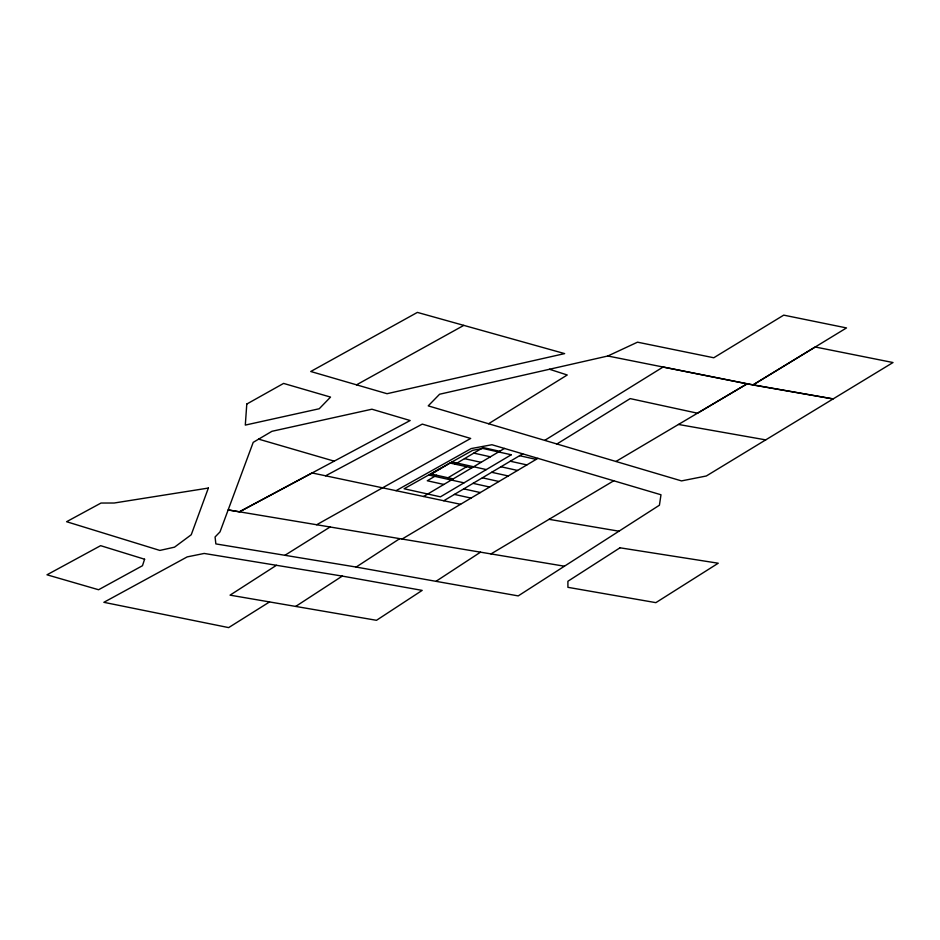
<?xml version="1.0" encoding="UTF-8"?>
<svg xmlns="http://www.w3.org/2000/svg" width="940" height="940" viewBox="0 0 940 940"><rect width="100%" height="100%" fill="white"/><g stroke="black" fill="none" stroke-linecap="round" stroke-linejoin="round"><path stroke-width="1.41" d="M396.046 490.68L471.199 448.568L491.937 444.738L660.985 494.769L659.422 505.215L564.435 566.209L228.138 509.927L239.43 511.83L410.157 420.532L371.911 409.206L271.93 431.307L253.213 442.352L220.007 531.887L215.072 536.975L215.859 543.908L356.143 567.055L435.984 581.331L480.528 552.168M295.701 606.418L342.266 576.091L422.166 590.39L376.494 620.306L230.065 595.149L276.454 565.293M356.143 567.055L399.747 538.655M564.435 566.209L518.222 595.901L435.984 581.331M284.914 555.305L330.093 526.999M269.557 601.929L228.655 627.603L103.87 602.317L187.201 556.891L204.192 553.448L342.266 576.091M488.577 423.74L567.231 374.99L549.489 369.255M544.73 440.366L663.1 367.023L747.159 383.802L833.11 398.924L893 362.535L815.227 346.989L752.964 384.954L607.827 356.002L439.591 394.236L428.229 405.869L681.512 480.904L706.316 475.993L833.11 398.924L752.964 384.954L846.505 327.931L783.737 315.135L713.766 357.764L637.508 342.172L607.827 356.002M556.927 443.986L630.176 398.607L697.468 413.201L747.159 383.802L615.923 461.481M490.974 553.93L613.738 480.787M440.32 468.461L429.157 475.099L463.984 482.843M436.583 475.229L427.277 480.763L443.856 484.453M455.195 464.172L483.125 447.581L499.704 451.271M447.992 477.767L466.616 466.71M423.588 496.496L504.463 448.439M443.762 500.75L522.722 453.844M402.073 539.043L537.927 458.344M316.663 524.755L470.67 438.451L422.283 424.116L325.604 475.805M356.542 384.824L463.808 325.381L564.646 353.605L387.033 393.707L310.752 371.5L417.384 312.397L463.808 325.381M239.43 511.83L312.092 472.949L460.577 504.298M549.066 519.327L618.955 531.194M678.48 424.457L765.736 439.885M519.597 455.7L536.176 459.39M473.819 453.115L490.398 456.805M510.291 461.223L526.87 464.912M464.501 458.649L481.092 462.327M500.985 466.757L517.564 470.447M451.976 461.94L486.321 469.577M471.774 467.862L450.037 463.021L431.413 474.089L453.162 478.918M491.679 472.291L508.258 475.969M482.373 477.814L498.952 481.503M473.067 483.348L489.646 487.038M463.749 488.871L480.34 492.56M454.443 494.405L471.022 498.094M258.653 439.145L334.205 461.152M246.785 404.047L245.305 425.091L319.236 408.747L330.539 397.091L283.586 383.414L246.785 404.047M144.596 559.23L142.469 565.716L98.583 589.744L47 574.798L100.627 545.67L144.596 559.23M208.363 488.06L191.243 534.754L174.523 547.162L159.847 550.429L66.599 521.712L101.015 503.041L114.175 503.018L208.363 488.06M620 547.797L567.901 581.261L567.924 587.324L655.861 602.646L718.242 563.225L620 547.797M511.254 454.772L440.437 496.837L404.106 488.765L472.703 450.319L482.843 448.451L511.254 454.772"/></g></svg>
